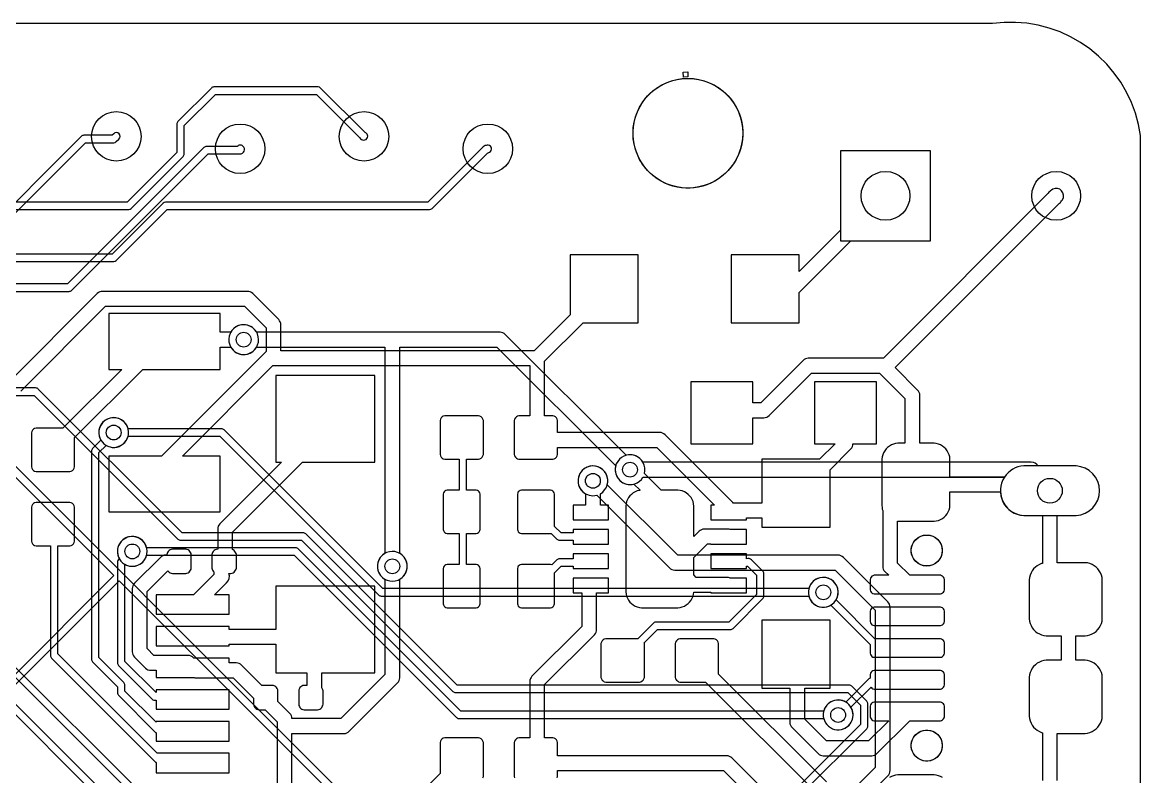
# Model space of a CAD drawing. Header units: millimetres. Extents: x 0 to 68.5, y 0 to 25.
# Drawn here: x 45.6 to 68.54, y 9.55 to 25.02 of the extents above; entities that cross this region are included whole.
import ezdxf

# ---------------------------------------------------------------- set-up
doc = ezdxf.new("R2010")
doc.units = ezdxf.units.MM

msp = doc.modelspace()

# ---------------------------------------------------------------- linework, layer by layer
at = {"layer": '16_copper'}
for points in [[(42.215, 21.184), (47.777, 21.184), (47.786, 21.185, 0.169977), (47.831, 21.206), (48.898, 22.273, 0.198912), (48.92, 22.327), (48.92, 22.905), (49.562, 23.546), (51.632, 23.546), (52.524, 22.654, 0.259816), (52.601, 22.609), (52.623, 22.611, 0.374466), (52.683, 22.691), (52.679, 22.712, 0.205025), (52.628, 22.765), (51.717, 23.676, 0.198912), (51.664, 23.698), (49.53, 23.698, 0.198912), (49.476, 23.676), (48.79, 22.99, 0.198912), (48.768, 22.936), (48.768, 22.358), (47.746, 21.336), (42.246, 21.336)], [(40.646, 19.507), (46.558, 19.507, 0.198912), (46.612, 19.53), (49.409, 22.327), (50.063, 22.327, 0.717355), (50.124, 22.482), (50.107, 22.496, 0.218355), (50.044, 22.504), (50.025, 22.495, 0.057597), (50.008, 22.479), (49.378, 22.479, 0.198912), (49.324, 22.457), (46.527, 19.66), (40.615, 19.66, 0.198912)], [(45.469, 11.452), (47.587, 13.57), (52.905, 8.252, 0.198912), (52.959, 8.23), (54.68, 8.23), (57.074, 5.836), (57.074, 5.366), (55.115, 3.407, 0.198912), (55.093, 3.353), (55.093, 2.238, 0.976114), (55.238, 2.18), (55.242, 2.189, 0.068909), (55.245, 2.21), (55.245, 3.321), (57.204, 5.28, 0.198912), (57.226, 5.334), (57.226, 5.867, 0.198912), (57.204, 5.921), (54.765, 8.36, 0.198912), (54.712, 8.382), (52.991, 8.382), (43.191, 18.182)], [(61.547, 9.166), (62.919, 10.538, 0.198912), (62.941, 10.592), (62.941, 11.049, 0.198912), (62.919, 11.103), (62.614, 11.408, 0.198912), (62.56, 11.43), (54.515, 11.43), (51.413, 14.532, 0.198912), (51.359, 14.554), (48.876, 14.554), (45.926, 17.504, 0.198912), (45.872, 17.526), (44.949, 17.526, 0.991753)], [(44.949, 17.374), (45.841, 17.374), (48.79, 14.424, 0.198912), (48.844, 14.402), (51.327, 14.402), (54.429, 11.3, 0.198912), (54.483, 11.278), (62.529, 11.278), (62.789, 11.017), (62.789, 10.623), (61.462, 9.296)], [(62.548, 8.763), (63.354, 9.57, 0.198912), (63.398, 9.677), (63.398, 13.03, 0.198912), (63.354, 13.138), (62.439, 14.052, 0.198912), (62.332, 14.097), (59.042, 14.097), (57.597, 15.542, 0.936961), (57.02, 15.738), (57.005, 15.692, 0.568911), (57.382, 15.326), (58.871, 13.837, 0.198912), (58.979, 13.792), (62.268, 13.792), (63.094, 12.967), (63.094, 9.741), (62.307, 8.954)]]:
    msp.add_lwpolyline(points, format="xyb", dxfattribs=at)
msp.add_lwpolyline([(64.229, 22.391), (62.379, 22.391), (62.379, 20.541), (64.229, 20.541)], close=True, dxfattribs=at)
for points in [[(50.4, 18.676, 1), (49.879, 18.357), (49.907, 18.318, 0.51804), (50.404, 18.364), (53.035, 18.364), (53.035, 14.133, 0.936962), (53.305, 13.586), (53.347, 13.608, 0.568909), (53.34, 14.133), (53.34, 18.364), (55.334, 18.364), (57.77, 15.929, 0.877654), (58.329, 15.697), (65.743, 15.697, 0.57819), (66.138, 14.91), (67.212, 14.91, 0.945418), (67.212, 15.926), (66.433, 15.926, 0.274154), (66.294, 16.002), (58.329, 16.002, 0.339881), (57.985, 16.144), (55.505, 18.624, 0.198912), (55.397, 18.669), (50.404, 18.669)], [(62.098, 13.038, 1), (61.955, 13.632), (61.91, 13.617, 0.235702), (61.731, 13.411), (52.991, 13.411), (49.736, 16.665, 0.198912), (49.682, 16.688), (47.768, 16.688, 0.991753), (47.175, 16.54), (47.19, 16.495, 0.720233), (47.768, 16.535), (49.651, 16.535), (52.905, 13.281, 0.198912), (52.959, 13.259), (61.731, 13.259), (61.744, 13.218), (61.766, 13.175), (61.794, 13.136), (61.828, 13.103), (61.867, 13.074), (61.91, 13.053), (61.955, 13.038), (62.003, 13.03), (62.051, 13.03)], [(62.403, 10.523, 1), (62.26, 11.118), (62.215, 11.103, 0.235702), (62.036, 10.897), (54.591, 10.897), (51.26, 14.227, 0.198912), (51.206, 14.249), (48.149, 14.249, 0.991753), (47.556, 14.102), (47.571, 14.056, 0.720233), (48.149, 14.097), (51.175, 14.097), (54.505, 10.767, 0.198912), (54.559, 10.744), (62.036, 10.744), (62.049, 10.703), (62.071, 10.661), (62.099, 10.622), (62.133, 10.588), (62.172, 10.56), (62.215, 10.538), (62.26, 10.523), (62.308, 10.516), (62.356, 10.516)]]:
    msp.add_lwpolyline(points, format="xyb", close=True, dxfattribs=at)
msp.add_lwpolyline([(43.191, 17.966), (47.479, 13.678), (45.384, 11.582)], dxfattribs=at)
at = {"layer": '1_copper'}
for points in [[(44.783, 20.444), (46.895, 22.555), (47.473, 22.555, 0.197413), (47.526, 22.577), (47.581, 22.631, 1), (47.474, 22.74), (47.441, 22.708), (46.863, 22.708, 0.198912), (46.809, 22.685), (44.698, 20.574)], [(34.093, 20.117), (47.473, 20.117, 0.198912), (47.526, 20.139), (48.571, 21.184), (53.95, 21.184, 0.198912), (54.003, 21.206), (55.138, 22.341), (55.182, 22.364), (55.2, 22.377, 0.752246), (55.132, 22.506), (55.112, 22.499, 0.250851), (55.039, 22.457), (53.918, 21.336), (48.539, 21.336, 0.198912), (48.486, 21.314), (47.441, 20.269), (34.061, 20.269, 0.198912)], [(66.827, 9.474), (66.827, 10.442), (67.4, 10.442), (67.448, 10.448), (67.496, 10.461), (67.541, 10.48), (67.584, 10.505), (67.623, 10.534), (67.658, 10.569), (67.687, 10.608), (67.712, 10.651), (67.731, 10.696), (67.744, 10.744), (67.75, 10.792), (67.75, 11.592), (67.744, 11.64), (67.731, 11.688), (67.712, 11.733), (67.687, 11.776), (67.658, 11.815), (67.623, 11.85), (67.584, 11.879), (67.541, 11.904), (67.496, 11.923), (67.448, 11.936), (67.4, 11.942), (67.208, 11.942), (67.208, 12.442), (67.4, 12.442), (67.448, 12.448), (67.496, 12.461), (67.541, 12.48), (67.584, 12.505), (67.623, 12.534), (67.658, 12.569), (67.687, 12.608), (67.712, 12.651), (67.731, 12.696), (67.744, 12.744), (67.75, 12.792), (67.75, 13.592), (67.744, 13.64), (67.731, 13.688), (67.712, 13.733), (67.687, 13.776), (67.658, 13.815), (67.623, 13.85), (67.584, 13.879), (67.541, 13.904), (67.496, 13.923), (67.448, 13.936), (67.4, 13.942), (66.827, 13.942), (66.827, 14.91), (67.212, 14.91, 0.945418), (67.212, 15.926), (66.138, 15.926, 0.237437), (65.743, 15.697), (64.626, 15.697), (64.626, 16.066), (64.62, 16.111), (64.608, 16.155), (64.59, 16.198), (64.567, 16.237), (64.539, 16.274), (64.507, 16.306), (64.471, 16.334), (64.431, 16.357), (64.389, 16.374), (64.345, 16.386), (64.299, 16.392), (64.008, 16.392), (64.008, 17.374, 0.198912), (63.963, 17.481), (63.5, 17.945), (66.859, 21.304, 0.118347), (66.913, 21.36), (66.932, 21.384, 0.773613), (66.733, 21.601), (66.707, 21.584, 0.135878), (66.643, 21.519), (63.259, 18.136), (61.722, 18.136), (61.716, 18.135, 0.189183), (61.614, 18.091), (60.744, 17.221), (60.579, 17.221), (60.579, 17.653), (59.309, 17.653), (59.309, 16.383), (60.579, 16.383), (60.579, 16.916), (60.808, 16.916, 0.198912), (60.915, 16.961), (61.785, 17.831), (63.183, 17.831), (63.703, 17.31), (63.703, 16.392), (63.555, 16.392), (63.509, 16.386), (63.465, 16.374), (63.423, 16.357), (63.383, 16.334), (63.347, 16.306), (63.315, 16.274), (63.287, 16.237), (63.264, 16.198), (63.246, 16.155), (63.234, 16.111), (63.229, 16.066), (63.229, 15.118), (63.234, 15.073, 0.090065), (63.246, 15.011), (63.246, 13.868, 0.198912), (63.291, 13.761), (63.369, 13.683), (63.071, 13.683), (63.046, 13.676), (63.025, 13.663), (63.007, 13.646), (62.994, 13.624), (62.988, 13.6), (62.988, 13.384), (62.994, 13.36), (63.007, 13.338), (63.025, 13.321), (63.046, 13.308), (63.071, 13.302), (64.429, 13.302), (64.454, 13.308), (64.475, 13.321), (64.493, 13.338), (64.506, 13.36), (64.512, 13.384), (64.512, 13.6), (64.506, 13.624), (64.493, 13.646), (64.475, 13.663), (64.454, 13.676), (64.429, 13.683), (63.8, 13.683), (63.551, 13.932), (63.551, 14.793), (63.555, 14.792), (64.299, 14.792), (64.345, 14.798), (64.389, 14.81), (64.431, 14.827), (64.471, 14.85), (64.507, 14.878), (64.539, 14.91), (64.567, 14.947), (64.59, 14.986), (64.608, 15.029), (64.62, 15.073), (64.626, 15.118), (64.626, 15.392), (65.659, 15.392, 0.38348), (66.138, 14.91), (66.523, 14.91), (66.523, 13.928), (66.504, 13.923), (66.459, 13.904), (66.416, 13.879), (66.377, 13.85), (66.342, 13.815), (66.313, 13.776), (66.288, 13.733), (66.269, 13.688), (66.256, 13.64), (66.25, 13.592), (66.25, 12.792), (66.256, 12.744), (66.269, 12.696), (66.288, 12.651), (66.313, 12.608), (66.342, 12.569), (66.377, 12.534), (66.416, 12.505), (66.459, 12.48), (66.504, 12.461), (66.552, 12.448), (66.6, 12.442), (66.904, 12.442), (66.904, 11.942), (66.6, 11.942), (66.552, 11.936), (66.504, 11.923), (66.459, 11.904), (66.416, 11.879), (66.377, 11.85), (66.342, 11.815), (66.313, 11.776), (66.288, 11.733), (66.269, 11.688), (66.256, 11.64), (66.25, 11.592), (66.25, 10.792), (66.256, 10.744), (66.269, 10.696), (66.288, 10.651), (66.313, 10.608), (66.342, 10.569), (66.377, 10.534), (66.416, 10.505), (66.459, 10.48), (66.504, 10.461), (66.523, 10.456), (66.523, 9.474)], [(45.568, 17.463), (47.307, 19.202), (50.153, 19.202), (50.597, 18.758), (50.597, 18.275), (48.451, 16.129), (47.371, 16.129), (47.371, 14.986), (49.657, 14.986), (49.657, 16.129), (48.882, 16.129), (50.736, 17.983), (56.007, 17.983), (56.007, 16.954), (55.786, 16.954), (55.758, 16.947), (55.732, 16.932), (55.712, 16.912), (55.697, 16.886), (55.69, 16.858), (55.69, 16.162), (55.697, 16.134), (55.712, 16.108), (55.732, 16.088), (55.758, 16.073), (55.786, 16.066), (56.482, 16.066), (56.51, 16.073), (56.536, 16.088), (56.556, 16.108), (56.571, 16.134), (56.579, 16.162), (56.579, 16.307), (58.611, 16.307), (59.794, 15.124), (59.724, 15.124), (59.724, 14.824), (60.064, 14.824, 0.078543), (60.111, 14.824), (60.451, 14.824), (60.451, 14.859), (60.77, 14.859), (60.77, 14.668), (62.167, 14.668), (62.167, 15.85), (62.592, 16.275, 0.198912), (62.636, 16.383), (63.119, 16.383), (63.119, 17.653), (61.849, 17.653), (61.849, 16.383), (62.268, 16.383), (61.951, 16.066), (60.77, 16.066), (60.77, 15.164), (60.177, 15.164, 0.016886), (60.169, 15.176), (60.164, 15.184, 0.025664), (60.153, 15.195), (58.782, 16.567, 0.198912), (58.674, 16.612), (56.579, 16.612), (56.579, 16.858), (56.571, 16.886), (56.556, 16.912), (56.536, 16.932), (56.51, 16.947), (56.482, 16.954), (56.312, 16.954), (56.312, 18.072), (57.099, 18.86), (58.23, 18.86), (58.23, 20.257), (56.833, 20.257), (56.833, 19.024), (56.096, 18.288), (50.902, 18.288), (50.902, 18.821, 0.198912), (50.857, 18.929), (50.324, 19.463, 0.198912), (50.216, 19.507), (47.244, 19.507, 0.198912), (47.136, 19.463), (45.307, 17.634, 0.198912)], [(51.13, 8.827), (51.13, 10.439), (52.197, 10.439, 0.198912), (52.305, 10.484), (53.295, 11.475, 0.198912), (53.34, 11.582), (53.34, 13.604, 0.936962), (53.071, 14.151), (53.028, 14.129, 0.568909), (53.035, 13.604), (53.035, 11.646), (52.134, 10.744), (51.13, 10.744, 0.198912), (51.086, 10.852), (50.842, 11.096), (50.842, 11.313), (50.837, 11.337), (50.827, 11.36), (50.814, 11.381), (50.796, 11.398), (50.776, 11.412), (50.753, 11.421), (50.729, 11.426), (50.512, 11.426), (50.095, 11.843, 0.198912), (49.987, 11.887), (49.841, 11.887), (49.841, 11.985), (49.114, 11.985, 0.22233), (48.997, 12.04), (48.298, 12.04), (48.158, 12.179), (48.158, 13.348), (48.585, 13.775), (48.591, 13.765), (48.609, 13.748), (48.629, 13.734), (48.652, 13.725), (48.676, 13.72), (48.951, 13.72), (48.975, 13.725), (48.998, 13.734), (49.018, 13.748), (49.036, 13.765), (49.049, 13.786), (49.059, 13.809), (49.064, 13.833), (49.064, 14.107), (49.059, 14.131), (49.049, 14.154), (49.036, 14.175), (49.018, 14.192), (48.998, 14.206), (48.975, 14.215), (48.951, 14.22), (48.676, 14.22), (48.652, 14.215), (48.629, 14.206), (48.609, 14.192), (48.591, 14.175), (48.578, 14.154), (48.568, 14.131), (48.564, 14.107, -0.002448), (48.564, 14.097), (48.539, 14.097, 0.198912), (48.432, 14.052), (47.898, 13.519, 0.198912), (47.854, 13.411), (47.854, 12.116, 0.198912), (47.898, 12.008), (48.127, 11.779, 0.198912), (48.235, 11.735), (48.341, 11.735), (48.341, 11.585), (49.125, 11.585, 0.040399), (49.149, 11.582), (49.924, 11.582), (50.342, 11.165), (50.342, 11.039), (50.346, 11.015), (50.356, 10.992), (50.369, 10.971), (50.387, 10.954), (50.407, 10.94), (50.43, 10.931), (50.454, 10.926), (50.58, 10.926), (50.825, 10.681), (50.825, 8.827)], [(61.137, 8.954), (60.153, 9.938, 0.198912), (60.046, 9.982), (56.579, 9.982), (56.579, 10.254), (56.571, 10.282), (56.556, 10.308), (56.536, 10.328), (56.51, 10.343), (56.482, 10.351), (56.312, 10.351), (56.312, 11.443), (57.334, 12.465, 0.198912), (57.379, 12.573), (57.379, 13.324), (57.624, 13.324), (57.624, 13.624), (57.283, 13.624, 0.079421), (57.235, 13.624), (56.897, 13.624), (56.897, 13.324), (57.074, 13.324), (57.074, 12.636), (56.052, 11.614, 0.198912), (56.007, 11.506), (56.007, 10.351), (55.786, 10.351), (55.758, 10.343), (55.732, 10.328), (55.712, 10.308), (55.697, 10.282), (55.69, 10.254), (55.69, 9.558), (55.697, 9.53)], [(62.09, 9.449), (59.881, 11.658), (59.881, 12.286), (59.873, 12.314), (59.858, 12.34), (59.838, 12.36), (59.812, 12.375), (59.784, 12.383), (59.088, 12.383), (59.06, 12.375), (59.034, 12.36), (59.014, 12.34), (58.999, 12.314), (58.992, 12.286), (58.992, 11.59), (58.999, 11.562), (59.014, 11.536), (59.034, 11.516), (59.06, 11.501), (59.088, 11.494), (59.614, 11.494), (61.919, 9.189, 0.198912)], [(44.523, 11.757), (47.724, 8.557, 0.198912), (47.777, 8.534), (48.341, 8.534), (48.341, 8.335), (49.841, 8.335), (49.841, 8.344), (50.292, 7.893), (50.292, 7.849, 0.198912), (50.314, 7.795), (50.848, 7.261, 0.198912), (50.902, 7.239), (51.251, 7.239), (51.435, 7.055), (51.435, 6.128), (51.175, 5.867), (49.149, 5.867, 0.198912), (49.095, 5.845), (47.952, 4.702, 0.198912), (47.93, 4.648), (47.93, 4.146), (47.517, 3.734), (43.663, 3.734, 0.198912)], [(43.694, 3.581), (47.549, 3.581, 0.198912), (47.603, 3.604), (48.06, 4.061, 0.198912), (48.082, 4.115), (48.082, 4.617), (49.181, 5.715), (51.206, 5.715, 0.198912), (51.26, 5.737), (51.565, 6.042, 0.198912), (51.587, 6.096), (51.587, 7.087, 0.198912), (51.565, 7.14), (51.336, 7.369, 0.198912), (51.283, 7.391), (50.933, 7.391), (50.444, 7.88, 0.341214), (50.422, 7.979), (49.841, 8.56), (49.841, 8.735), (48.341, 8.735), (48.341, 8.687), (47.809, 8.687), (44.653, 11.843)]]:
    msp.add_lwpolyline(points, format="xyb", dxfattribs=at)
for points in [[(61.532, 19.482), (62.591, 20.541), (64.229, 20.541), (64.229, 22.391), (62.379, 22.391), (62.379, 20.761), (61.532, 19.913), (61.532, 20.257), (60.135, 20.257), (60.135, 18.86), (61.532, 18.86)], [(54.933, 13.024), (54.954, 13.037), (54.972, 13.054), (54.985, 13.076), (54.991, 13.1), (54.991, 13.824), (54.985, 13.848), (54.972, 13.87), (54.954, 13.887), (54.933, 13.9), (54.908, 13.907), (54.712, 13.907), (54.712, 14.542), (54.908, 14.542), (54.933, 14.548), (54.954, 14.561), (54.972, 14.578), (54.985, 14.6), (54.991, 14.624), (54.991, 15.348), (54.985, 15.372), (54.972, 15.394), (54.954, 15.411), (54.933, 15.424), (54.908, 15.431), (54.712, 15.431), (54.712, 16.066), (54.958, 16.066), (54.986, 16.073), (55.012, 16.088), (55.032, 16.108), (55.047, 16.134), (55.055, 16.162), (55.055, 16.858), (55.047, 16.886), (55.032, 16.912), (55.012, 16.932), (54.986, 16.947), (54.958, 16.954), (54.262, 16.954), (54.234, 16.947), (54.208, 16.932), (54.188, 16.912), (54.173, 16.886), (54.166, 16.858), (54.166, 16.162), (54.173, 16.134), (54.188, 16.108), (54.208, 16.088), (54.234, 16.073), (54.262, 16.066), (54.559, 16.066), (54.559, 15.431), (54.312, 15.431), (54.287, 15.424), (54.266, 15.411), (54.248, 15.394), (54.235, 15.372), (54.229, 15.348), (54.229, 14.624), (54.235, 14.6), (54.248, 14.578), (54.266, 14.561), (54.287, 14.548), (54.312, 14.542), (54.559, 14.542), (54.559, 13.907), (54.312, 13.907), (54.287, 13.9), (54.266, 13.887), (54.248, 13.87), (54.235, 13.848), (54.229, 13.824), (54.229, 13.1), (54.235, 13.076), (54.248, 13.054), (54.266, 13.037), (54.287, 13.024), (54.312, 13.018), (54.908, 13.018)], [(51.678, 10.931), (51.701, 10.94), (51.721, 10.954), (51.739, 10.971), (51.752, 10.992), (51.762, 11.015), (51.767, 11.039), (51.767, 11.313), (51.762, 11.337), (51.752, 11.36), (51.74, 11.379), (51.74, 11.684), (52.832, 11.684), (52.832, 13.462), (50.8, 13.462), (50.8, 12.573), (49.841, 12.573), (49.841, 12.635), (48.341, 12.635), (48.341, 12.235), (49.841, 12.235), (49.841, 12.268), (50.8, 12.268), (50.8, 11.684), (51.435, 11.684), (51.435, 11.426), (51.379, 11.426), (51.355, 11.421), (51.332, 11.412), (51.312, 11.398), (51.294, 11.381), (51.281, 11.36), (51.271, 11.337), (51.267, 11.313), (51.267, 11.039), (51.271, 11.015), (51.281, 10.992), (51.294, 10.971), (51.312, 10.954), (51.332, 10.94), (51.355, 10.931), (51.379, 10.926), (51.654, 10.926)], [(64.454, 12.658), (64.475, 12.671), (64.493, 12.688), (64.506, 12.71), (64.512, 12.734), (64.512, 12.95), (64.506, 12.974), (64.493, 12.996), (64.475, 13.013), (64.454, 13.026), (64.429, 13.033), (63.071, 13.033), (63.046, 13.026), (63.025, 13.013), (63.007, 12.996), (62.994, 12.974), (62.988, 12.95), (62.988, 12.734), (62.994, 12.71), (63.007, 12.688), (63.025, 12.671), (63.046, 12.658), (63.071, 12.652), (64.429, 12.652)]]:
    msp.add_lwpolyline(points, close=True, dxfattribs=at)
for points in [[(46.604, 15.819), (46.63, 15.834), (46.65, 15.854), (46.665, 15.88), (46.672, 15.908), (46.672, 16.51), (48.069, 17.907), (49.657, 17.907), (49.657, 18.364), (49.875, 18.364, 0.936962), (50.422, 18.634), (50.4, 18.676, 0.568909), (49.875, 18.669), (49.657, 18.669), (49.657, 19.05), (47.371, 19.05), (47.371, 17.907), (47.638, 17.907), (46.432, 16.701), (45.88, 16.701), (45.852, 16.693), (45.826, 16.678), (45.806, 16.658), (45.791, 16.632), (45.784, 16.604), (45.784, 15.908), (45.791, 15.88), (45.806, 15.854), (45.826, 15.834), (45.852, 15.819), (45.88, 15.812), (46.576, 15.812)], [(49.841, 13.285), (49.543, 13.285), (49.79, 13.532, 0.328568), (49.835, 13.72), (49.876, 13.72), (49.9, 13.725), (49.923, 13.734), (49.943, 13.748), (49.961, 13.765), (49.974, 13.786), (49.984, 13.809), (49.989, 13.833), (49.989, 14.107), (49.984, 14.131), (49.974, 14.154), (49.961, 14.175), (49.943, 14.192), (49.923, 14.206), (49.911, 14.211), (49.911, 14.567), (51.346, 16.002), (52.832, 16.002), (52.832, 17.78), (50.8, 17.78), (50.8, 16.002), (50.915, 16.002), (49.651, 14.738, 0.198912), (49.606, 14.63), (49.606, 14.22), (49.601, 14.22), (49.577, 14.215), (49.554, 14.206), (49.534, 14.192), (49.516, 14.175), (49.503, 14.154), (49.493, 14.131), (49.489, 14.107), (49.489, 13.833), (49.493, 13.809), (49.503, 13.786), (49.516, 13.765), (49.53, 13.752), (49.53, 13.703), (49.112, 13.285), (48.341, 13.285), (48.341, 12.885), (49.841, 12.885)], [(49.841, 10.685), (48.341, 10.685), (48.341, 10.669), (47.701, 11.309), (47.701, 11.43, 0.198912), (47.679, 11.484), (47.168, 11.995), (47.168, 16.199), (47.317, 16.349, 0.991751), (47.632, 16.872), (47.59, 16.894, 0.720235), (47.21, 16.456), (47.038, 16.284, 0.198912), (47.015, 16.231), (47.015, 11.963, 0.198912), (47.038, 11.91), (47.549, 11.398), (47.549, 11.278, 0.198912), (47.571, 11.224), (48.333, 10.462, 0.032614), (48.341, 10.456), (48.341, 10.285), (49.841, 10.285)], [(59.092, 13.023), (59.136, 13.035), (59.178, 13.053), (59.218, 13.076), (59.254, 13.104), (59.286, 13.136), (59.314, 13.172), (59.337, 13.212), (59.355, 13.254), (59.367, 13.298), (59.371, 13.335), (59.724, 13.335), (59.724, 13.324), (60.064, 13.324, 0.066699), (60.111, 13.324), (60.451, 13.324), (60.451, 13.624), (60.119, 13.624, 0.12357), (60.046, 13.64), (59.423, 13.64), (59.373, 13.69), (59.373, 14.047), (59.652, 14.326), (59.724, 14.326), (59.724, 14.324), (60.055, 14.324, 0.085221), (60.111, 14.324), (60.451, 14.324), (60.451, 14.624), (60.114, 14.624, 0.109363), (60.046, 14.63), (59.588, 14.63, 0.198912), (59.481, 14.586), (59.373, 14.478), (59.373, 15.104), (59.367, 15.15), (59.355, 15.194), (59.337, 15.236), (59.314, 15.276), (59.286, 15.312), (59.254, 15.344), (59.218, 15.372), (59.178, 15.395), (59.136, 15.413), (59.092, 15.425), (59.046, 15.431), (58.699, 15.431), (58.359, 15.77, 0.936961), (57.782, 15.967), (57.767, 15.921, 0.568911), (58.144, 15.555), (58.272, 15.427), (58.256, 15.425), (58.212, 15.413), (58.17, 15.395), (58.13, 15.372), (58.094, 15.344), (58.062, 15.312), (58.034, 15.276), (58.011, 15.236), (57.993, 15.194), (57.981, 15.15), (57.976, 15.104), (57.976, 13.344), (57.981, 13.298), (57.993, 13.254), (58.011, 13.212), (58.034, 13.172), (58.062, 13.136), (58.094, 13.104), (58.13, 13.076), (58.17, 13.053), (58.212, 13.035), (58.256, 13.023), (58.302, 13.018), (59.046, 13.018)], [(57.283, 14.824), (57.624, 14.824), (57.624, 15.124), (57.455, 15.124), (57.455, 15.357, 0.936962), (57.185, 15.903), (57.143, 15.882, 0.568909), (57.15, 15.357), (57.15, 15.124), (56.897, 15.124), (56.897, 14.824), (57.235, 14.824), (57.263, 14.822)], [(57.624, 14.624), (56.897, 14.624), (56.897, 14.554), (56.648, 14.554), (56.515, 14.687), (56.515, 15.348), (56.509, 15.372), (56.496, 15.394), (56.478, 15.411), (56.457, 15.424), (56.432, 15.431), (55.836, 15.431), (55.811, 15.424), (55.79, 15.411), (55.772, 15.394), (55.759, 15.372), (55.753, 15.348), (55.753, 14.624), (55.759, 14.6), (55.772, 14.578), (55.79, 14.561), (55.811, 14.548), (55.836, 14.542), (56.432, 14.542), (56.443, 14.544), (56.563, 14.424, 0.198912), (56.617, 14.402), (56.897, 14.402), (56.897, 14.324), (57.624, 14.324)], [(49.841, 10.035), (48.366, 10.035), (46.33, 12.071), (46.33, 14.288), (46.576, 14.288), (46.604, 14.295), (46.63, 14.31), (46.65, 14.33), (46.665, 14.356), (46.672, 14.384), (46.672, 15.08), (46.665, 15.108), (46.65, 15.134), (46.63, 15.154), (46.604, 15.169), (46.576, 15.177), (45.88, 15.177), (45.852, 15.169), (45.826, 15.154), (45.806, 15.134), (45.791, 15.108), (45.784, 15.08), (45.784, 14.384), (45.791, 14.356), (45.806, 14.33), (45.826, 14.31), (45.852, 14.295), (45.88, 14.288), (46.177, 14.288), (46.177, 12.04, 0.198912), (46.2, 11.986), (48.333, 9.852, 0.032614), (48.341, 9.846), (48.341, 9.635), (49.841, 9.635)], [(49.841, 11.335), (48.341, 11.335), (48.341, 11.279), (47.701, 11.919), (47.701, 13.909), (47.737, 13.891, 1), (47.971, 14.456), (47.925, 14.47, 0.612803), (47.571, 14.056), (47.591, 14.018, 0.290937), (47.549, 13.945), (47.549, 11.887, 0.198912), (47.571, 11.833), (48.257, 11.148, 0.299157), (48.341, 11.125), (48.341, 10.935), (49.841, 10.935)], [(56.457, 13.024), (56.478, 13.037), (56.496, 13.054), (56.509, 13.076), (56.515, 13.1), (56.515, 13.735), (56.648, 13.868), (56.897, 13.868), (56.897, 13.824), (57.624, 13.824), (57.624, 14.124), (56.897, 14.124), (56.897, 14.021), (56.617, 14.021, 0.198912), (56.563, 13.998), (56.461, 13.897), (56.457, 13.9), (56.432, 13.907), (55.836, 13.907), (55.811, 13.9), (55.79, 13.887), (55.772, 13.87), (55.759, 13.848), (55.753, 13.824), (55.753, 13.1), (55.759, 13.076), (55.772, 13.054), (55.79, 13.037), (55.811, 13.024), (55.836, 13.018), (56.432, 13.018)], [(58.288, 11.501), (58.314, 11.516), (58.334, 11.536), (58.349, 11.562), (58.357, 11.59), (58.357, 12.286), (58.354, 12.297), (58.629, 12.573), (60.122, 12.573, 0.198912), (60.176, 12.595), (60.785, 13.205, 0.198912), (60.808, 13.259), (60.808, 13.716, 0.198912), (60.785, 13.77), (60.557, 13.998, 0.360059), (60.451, 14.021), (60.451, 14.124), (59.724, 14.124), (59.724, 13.824), (60.451, 13.824), (60.451, 13.868), (60.471, 13.868), (60.655, 13.684), (60.655, 13.29), (60.09, 12.725), (58.598, 12.725, 0.198912), (58.544, 12.703), (58.223, 12.383), (57.564, 12.383), (57.536, 12.375), (57.51, 12.36), (57.49, 12.34), (57.475, 12.314), (57.468, 12.286), (57.468, 11.59), (57.475, 11.562), (57.49, 11.536), (57.51, 11.516), (57.536, 11.501), (57.564, 11.494), (58.26, 11.494)], [(64.454, 12.008), (64.475, 12.021), (64.493, 12.038), (64.506, 12.06), (64.512, 12.084), (64.512, 12.3), (64.506, 12.324), (64.493, 12.346), (64.475, 12.363), (64.454, 12.376), (64.429, 12.383), (63.087, 12.383), (62.29, 13.18, 0.991751), (61.766, 13.495), (61.744, 13.452, 0.720235), (62.182, 13.072), (62.988, 12.266), (62.988, 12.084), (62.994, 12.06), (63.007, 12.038), (63.025, 12.021), (63.046, 12.008), (63.071, 12.002), (64.429, 12.002)], [(63.023, 9.983, 0.189183), (63.125, 10.027), (63.8, 10.702), (64.429, 10.702), (64.454, 10.708), (64.475, 10.721), (64.493, 10.738), (64.506, 10.76), (64.512, 10.784), (64.512, 11), (64.506, 11.024), (64.493, 11.046), (64.475, 11.063), (64.454, 11.076), (64.429, 11.083), (63.071, 11.083), (63.046, 11.076), (63.025, 11.063), (63.007, 11.046), (62.994, 11.024), (62.988, 11), (62.988, 10.784), (62.994, 10.76), (63.007, 10.738), (63.025, 10.721), (63.046, 10.708), (63.071, 10.702), (63.369, 10.702), (62.954, 10.287), (62.09, 10.287), (61.646, 10.731), (61.646, 11.367), (62.167, 11.367), (62.167, 12.764), (60.77, 12.764), (60.77, 11.367), (61.341, 11.367), (61.341, 10.668, 0.198912), (61.386, 10.56), (61.919, 10.027, 0.198912), (62.027, 9.982), (63.017, 9.982)], [(49.841, 9.385), (48.341, 9.385), (48.341, 9.296), (47.961, 9.296), (45.373, 11.884, 0.991751), (44.85, 12.199), (44.828, 12.157, 0.720235), (45.266, 11.777), (47.876, 9.166, 0.198912), (47.93, 9.144), (48.341, 9.144), (48.341, 8.985), (49.841, 8.985)], [(62.403, 10.523, 0.504319), (62.595, 10.976), (63.007, 11.388), (63.025, 11.371), (63.046, 11.358), (63.071, 11.351), (64.429, 11.351), (64.454, 11.358), (64.475, 11.371), (64.493, 11.388), (64.506, 11.41), (64.512, 11.434), (64.512, 11.65), (64.506, 11.674), (64.493, 11.696), (64.475, 11.713), (64.454, 11.726), (64.429, 11.732), (63.071, 11.732), (63.046, 11.726), (63.025, 11.713), (63.007, 11.696), (62.994, 11.674), (62.988, 11.65), (62.988, 11.576, 0.096596), (62.964, 11.56), (62.487, 11.083), (62.449, 11.103), (62.403, 11.118), (62.356, 11.125), (62.308, 11.125), (62.26, 11.118), (62.215, 11.103), (62.172, 11.081), (62.133, 11.053), (62.099, 11.019), (62.071, 10.98), (62.049, 10.937), (62.034, 10.892), (62.027, 10.844), (62.027, 10.796), (62.034, 10.749), (62.049, 10.703), (62.071, 10.661), (62.099, 10.622), (62.133, 10.588), (62.172, 10.56), (62.215, 10.538), (62.26, 10.523), (62.308, 10.516), (62.356, 10.516)]]:
    msp.add_lwpolyline(points, format="xyb", close=True, dxfattribs=at)
for points in [[(55.047, 9.53), (55.055, 9.558), (55.055, 10.254), (55.047, 10.282), (55.032, 10.308), (55.012, 10.328), (54.986, 10.343), (54.958, 10.351), (54.262, 10.351), (54.234, 10.343), (54.208, 10.328), (54.188, 10.308), (54.173, 10.282), (54.166, 10.254), (54.166, 9.62), (53.023, 8.477)], [(56.571, 9.53), (56.579, 9.558), (56.579, 9.677), (59.982, 9.677), (60.897, 8.763)], [(64.471, 9.534), (64.431, 9.557), (64.389, 9.574), (64.345, 9.586), (64.299, 9.592), (63.555, 9.592), (63.509, 9.586), (63.465, 9.574), (63.423, 9.557), (63.383, 9.534)]]:
    msp.add_lwpolyline(points, dxfattribs=at)
at = {"layer": 'drills_NPTH'}
for centre, radius in [((59.25, 22.75), 1.125), ((64.15, 14.192), 0.318), ((64.15, 10.192), 0.318)]:
    msp.add_circle(centre, radius, dxfattribs=at)
at = {"layer": 'drills_PTH'}
for centre, radius in [((47.527, 22.685), 0.508), ((52.607, 22.685), 0.508), ((50.067, 22.431), 0.508), ((55.147, 22.431), 0.508), ((63.304, 21.466), 0.5), ((66.804, 21.466), 0.5), ((66.675, 15.418), 0.254)]:
    msp.add_circle(centre, radius, dxfattribs=at)
at = {"layer": 'drills_via_1_16'}
for centre in [(50.14, 18.517), (47.473, 16.612), (58.064, 15.85), (57.302, 15.621), (47.854, 14.173), (53.188, 13.868), (62.027, 13.335), (62.332, 10.82)]:
    msp.add_circle(centre, 0.152, dxfattribs=at)
at = {"layer": 'holes'}
for points in [[(60.375, 22.706), (60.368, 22.618), (60.354, 22.53), (60.334, 22.444), (60.306, 22.36), (60.272, 22.279), (60.232, 22.2), (60.186, 22.125), (60.134, 22.053), (60.077, 21.986), (60.014, 21.923), (59.947, 21.866), (59.876, 21.814), (59.8, 21.768), (59.721, 21.728), (59.64, 21.694), (59.556, 21.666), (59.47, 21.646), (59.382, 21.632), (59.294, 21.625), (59.206, 21.625), (59.118, 21.632), (59.03, 21.646), (58.944, 21.666), (58.86, 21.694), (58.779, 21.728), (58.7, 21.768), (58.625, 21.814), (58.553, 21.866), (58.486, 21.923), (58.423, 21.986), (58.366, 22.053), (58.314, 22.125), (58.268, 22.2), (58.228, 22.279), (58.194, 22.36), (58.166, 22.444), (58.146, 22.53), (58.132, 22.618), (58.125, 22.706), (58.125, 22.794), (58.132, 22.882), (58.146, 22.97), (58.166, 23.056), (58.194, 23.14), (58.228, 23.221), (58.268, 23.3), (58.314, 23.376), (58.366, 23.447), (58.423, 23.514), (58.486, 23.577), (58.553, 23.634), (58.625, 23.686), (58.7, 23.732), (58.779, 23.772), (58.86, 23.806), (58.944, 23.834), (59.03, 23.854), (59.118, 23.868), (59.206, 23.875), (59.294, 23.875), (59.382, 23.868), (59.47, 23.854), (59.556, 23.834), (59.64, 23.806), (59.721, 23.772), (59.8, 23.732), (59.876, 23.686), (59.947, 23.634), (60.014, 23.577), (60.077, 23.514), (60.134, 23.447), (60.186, 23.376), (60.232, 23.3), (60.272, 23.221), (60.306, 23.14), (60.334, 23.056), (60.354, 22.97), (60.368, 22.882), (60.375, 22.794), (60.375, 22.706)], [(60.375, 22.706), (60.368, 22.618), (60.354, 22.53), (60.334, 22.444), (60.306, 22.36), (60.272, 22.279), (60.232, 22.2), (60.186, 22.125), (60.134, 22.053), (60.077, 21.986), (60.014, 21.923), (59.947, 21.866), (59.876, 21.814), (59.8, 21.768), (59.721, 21.728), (59.64, 21.694), (59.556, 21.666), (59.47, 21.646), (59.382, 21.632), (59.294, 21.625), (59.206, 21.625), (59.118, 21.632), (59.03, 21.646), (58.944, 21.666), (58.86, 21.694), (58.779, 21.728), (58.7, 21.768), (58.625, 21.814), (58.553, 21.866), (58.486, 21.923), (58.423, 21.986), (58.366, 22.053), (58.314, 22.125), (58.268, 22.2), (58.228, 22.279), (58.194, 22.36), (58.166, 22.444), (58.146, 22.53), (58.132, 22.618), (58.125, 22.706), (58.125, 22.794), (58.132, 22.882), (58.146, 22.97), (58.166, 23.056), (58.194, 23.14), (58.228, 23.221), (58.268, 23.3), (58.314, 23.376), (58.366, 23.447), (58.423, 23.514), (58.486, 23.577), (58.553, 23.634), (58.625, 23.686), (58.7, 23.732), (58.779, 23.772), (58.86, 23.806), (58.944, 23.834), (59.03, 23.854), (59.118, 23.868), (59.206, 23.875), (59.294, 23.875), (59.382, 23.868), (59.47, 23.854), (59.556, 23.834), (59.64, 23.806), (59.721, 23.772), (59.8, 23.732), (59.876, 23.686), (59.947, 23.634), (60.014, 23.577), (60.077, 23.514), (60.134, 23.447), (60.186, 23.376), (60.232, 23.3), (60.272, 23.221), (60.306, 23.14), (60.334, 23.056), (60.354, 22.97), (60.368, 22.882), (60.375, 22.794), (60.375, 22.706)], [(59.25, 23.907), (59.158, 23.903), (59.15, 24.003), (59.25, 24.007), (59.25, 23.907)], [(64.175, 14.51), (64.224, 14.502), (64.272, 14.486), (64.316, 14.464), (64.357, 14.434), (64.392, 14.399), (64.422, 14.358), (64.444, 14.314), (64.46, 14.266), (64.468, 14.217), (64.468, 14.167), (64.46, 14.118), (64.444, 14.07), (64.422, 14.026), (64.392, 13.985), (64.357, 13.95), (64.316, 13.92), (64.272, 13.898), (64.224, 13.882), (64.175, 13.875), (64.125, 13.875), (64.076, 13.882), (64.028, 13.898), (63.984, 13.92), (63.943, 13.95), (63.908, 13.985), (63.878, 14.026), (63.856, 14.07), (63.84, 14.118), (63.833, 14.167), (63.833, 14.217), (63.84, 14.266), (63.856, 14.314), (63.878, 14.358), (63.908, 14.399), (63.943, 14.434), (63.984, 14.464), (64.028, 14.486), (64.076, 14.502), (64.125, 14.51), (64.175, 14.51)], [(64.175, 10.51), (64.224, 10.502), (64.272, 10.486), (64.316, 10.464), (64.357, 10.434), (64.392, 10.399), (64.422, 10.358), (64.444, 10.314), (64.46, 10.266), (64.468, 10.217), (64.468, 10.167), (64.46, 10.118), (64.444, 10.07), (64.422, 10.026), (64.392, 9.985), (64.357, 9.95), (64.316, 9.92), (64.272, 9.898), (64.224, 9.882), (64.175, 9.875), (64.125, 9.875), (64.076, 9.882), (64.028, 9.898), (63.984, 9.92), (63.943, 9.95), (63.908, 9.985), (63.878, 10.026), (63.856, 10.07), (63.84, 10.118), (63.833, 10.167), (63.833, 10.217), (63.84, 10.266), (63.856, 10.314), (63.878, 10.358), (63.908, 10.399), (63.943, 10.434), (63.984, 10.464), (64.028, 10.486), (64.076, 10.502), (64.125, 10.51), (64.175, 10.51)]]:
    msp.add_lwpolyline(points, close=True, dxfattribs=at)
at = {"layer": 'outline'}
msp.add_lwpolyline([(68.536, 2.201), (68.536, 22.701), (68.494, 22.932), (68.432, 23.158), (68.35, 23.379), (68.249, 23.591), (68.131, 23.794), (67.995, 23.985), (67.842, 24.164), (67.675, 24.329), (67.494, 24.479), (67.301, 24.613), (67.097, 24.729), (66.883, 24.827), (66.662, 24.906), (66.435, 24.965), (66.203, 25.004), (65.969, 25.023), (65.734, 25.022), (65.5, 25), (2.25, 25)], dxfattribs=at)

doc.saveas('drawing.dxf')
